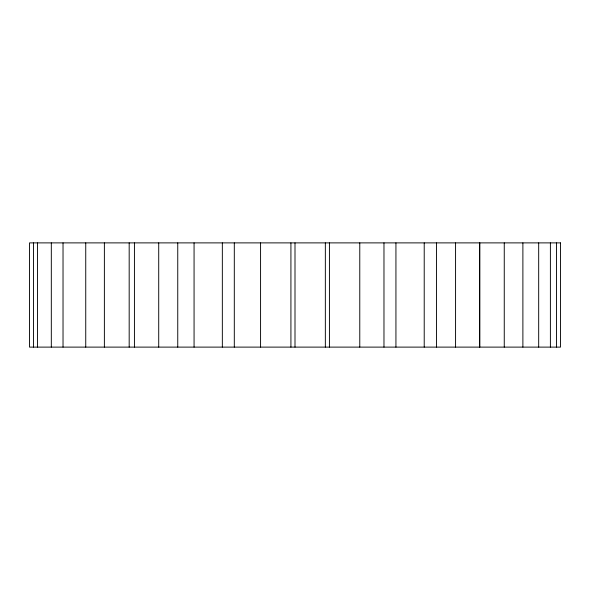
<?xml version="1.0" encoding="UTF-8"?>
<svg xmlns="http://www.w3.org/2000/svg" width="590" height="590" viewBox="0 0 590 590"><rect width="100%" height="100%" fill="white"/><g stroke="black" fill="none" stroke-linecap="round" stroke-linejoin="round"><path stroke-width="0.89" d="M556.503 242.888L556.503 347.112M550.396 242.888L550.396 347.112M538.685 242.888L538.685 347.112M522.888 242.888L522.888 347.112M504.258 242.888L504.258 347.112M479.854 242.888L479.854 347.112M479.449 242.888L479.449 347.112M455.569 242.888L455.569 347.112M436.534 242.888L436.534 347.112M424.217 242.888L424.217 347.112M395.934 242.888L395.934 347.112M383.972 242.888L383.972 347.112M359.775 242.888L359.775 347.112M329.427 242.888L329.427 347.112M325.348 242.888L325.348 347.112M295 242.888L295 347.112M290.922 242.888L290.922 347.112M260.574 242.888L260.574 347.112M234.304 242.888L234.304 347.112M222.342 242.888L222.342 347.112M194.066 242.888L194.066 347.112M177.752 242.888L177.752 347.112M158.717 242.888L158.717 347.112M134.431 242.888L134.431 347.112M129.18 242.888L129.18 347.112M104.378 242.888L104.378 347.112M85.742 242.888L85.742 347.112M63.027 242.888L63.027 347.112M51.315 242.888L51.315 347.112M37.487 242.888L37.487 347.112M33.497 242.888L33.497 347.112M560.5 242.888L29.5 242.888L29.5 347.112L560.5 347.112L560.5 242.888"/></g></svg>
